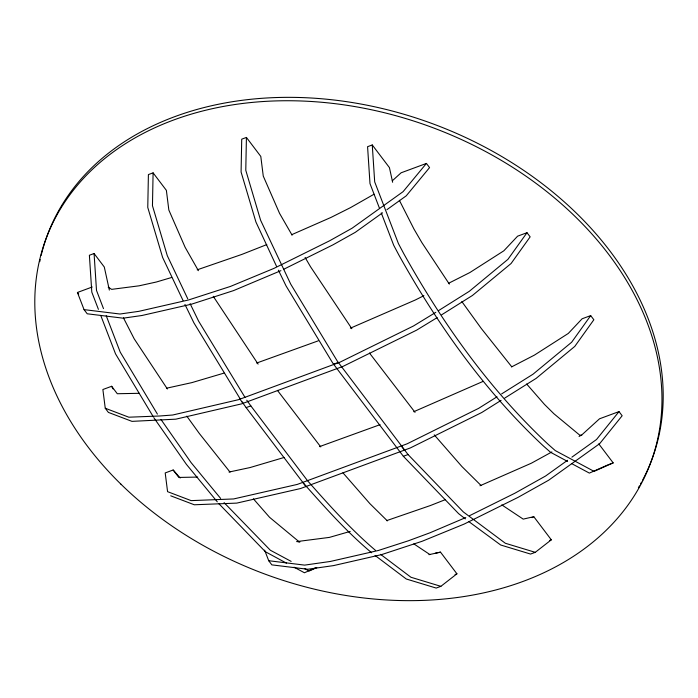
<?xml version="1.0" encoding="UTF-8"?>
<svg xmlns="http://www.w3.org/2000/svg" width="698" height="698" viewBox="0 0 698 698"><rect width="100%" height="100%" fill="white"/><g stroke="black" fill="none" stroke-linecap="round" stroke-linejoin="round"><path stroke-width="1.05" d="M183.059 300.55L162.617 257.44L147.767 207.446L148.404 174.579L153.098 172.851L152.461 205.709L167.302 255.704L187.753 298.814M276.495 266.252L255.93 222.025L241.089 172.031L241.726 139.172L246.42 137.436L245.783 170.295L260.624 220.289L290.717 284.13L337.256 361.032L408.042 454.538L463.315 511.913L505.361 543.271L535.261 552.327L551.315 539.824L533.787 516.686L523.203 519.12L501.775 504.863M441.686 314.781L472.441 295.472L511.084 263.504L530.148 236.858L526.999 232.704L507.926 259.351L469.292 291.319L438.536 310.619M504.785 398.061L536.151 378.377L574.786 346.409L593.85 319.763L590.7 315.601L571.636 342.247L533.002 374.215L501.635 393.899M264.621 550.137L268.713 560.721L271.862 564.874L307.783 569.271L333.469 565.616L381.588 554.613L422.15 541.264L464.126 524.093L518.029 497.377L548.689 480.198L599.669 443.666L622.154 415.755L619.004 411.593L596.52 439.504L571.906 457.146M386.919 209.67L406.253 195.815L429.567 167.59L426.417 163.428L403.104 191.653L352.124 228.185L329.692 240.749L273.93 268.398L230.401 286.45L188.547 299.966L138.762 311.352L119.977 314.021L84.057 309.624L77.426 292.479L92.258 286.991M392.276 180.826L401.097 172.799L426.417 163.428M375.053 555.434L406.28 579L436.18 588.065L440.874 586.329L456.928 573.817L440.499 552.135L435.308 553.217M382.521 212.82L355.273 232.338L332.841 244.911L283.807 269.219M567.518 460.296L545.539 476.036L514.88 493.216L469.641 515.648M435.822 312.32L413.46 325.992L339.978 362.175L238.524 399.684L172.711 415.013L159.894 415.982L128.825 417.203L105.25 408.243L102.876 389.519L111.645 386.282L117.299 393.733L139.286 393.306M437.166 317.616L416.61 330.154L343.128 366.328L241.674 403.845L175.861 419.166L131.974 421.365L108.399 412.405L105.25 408.243M497.028 396.796L478.575 408.374L407.196 443.78L297.331 484.403L233.621 498.948L191.147 500.623L167.572 491.662L165.199 472.939L173.165 469.99L180.206 478.008M501.094 400.373L481.725 412.527L410.345 447.933L300.48 488.556L236.77 503.11L194.297 504.776L170.722 495.816M374.015 194.236L350.44 207.664L330.931 217.453L291.659 234.703M551.874 451.946L531.353 463.21L479.971 485.773M579.061 436.468L581.87 434.863L599.512 418.8L619.004 411.593M532.112 517.646L533.787 516.686M511.582 366.895L534.336 355.16L568.329 333.417L582.115 318.777L590.7 315.601M423.913 295.673L415.258 300.018L350.37 328.191M448.901 283.126L469.841 272.552L503.834 250.809L517.611 236.168L526.999 232.704M280.928 270.649L233.551 290.604L191.697 304.127L141.912 315.505L123.127 318.183L87.206 313.786L84.057 309.624M465.793 517.55L429.872 532.836L408.347 540.802L378.438 550.46L330.311 561.462L304.633 565.118L268.713 560.721M315.897 567.675L304.433 572.761L294.024 567.186M316.77 567.631L309.127 571.025L304.398 568.486M608.49 464.632L589.374 473.104L571.4 463.472M598.771 443.876L613.184 462.896L594.068 471.368L555.276 450.585L548.454 444.582C489.647 389.667 442.794 323.671 403.749 253.627L398.41 243.567L374.686 181.855L372.261 144.957L367.576 146.693L369.992 183.591L379.328 207.873M483.051 381.405L413.766 411.707M266.811 244.588L241.936 254.386L197.194 269.821M445.245 499.681L430.352 505.553L386.596 520.638M380.087 424.654L319.466 446.641M318.218 340.851L256.681 363.03M109.35 290.08L104.29 267.011L94.073 253.522L89.388 255.259L91.804 292.157L98.418 309.354M278.397 270.178L286.023 285.866L332.562 362.768L333.583 364.208L338.277 362.471M242.084 401.926L246.15 407.623L250.835 405.887L307.6 480.791C328.994 505.029 350.867 529.398 375.463 550.356M333.583 364.208L403.348 456.274L408.042 454.538M609.424 464.283L613.184 462.896M455.052 574.515L456.928 573.817M549.439 540.514L551.315 539.824M535.261 552.327L530.567 554.064L500.667 544.998L468.724 521.519M171.673 277.472L156.361 282.009L139.05 285.822L111.654 289.356L108.199 287.175M224.006 373.107L191.854 382.626L166.508 388.219M284.034 457.495L250.085 467.547L229.031 472.049M350.221 531.405L329.421 537.39L296.598 541.622M428.956 554.674L440.499 552.135M197.674 477.074L178.828 477.441L173.165 469.99M581.722 435.255L579.689 435.107L553.915 413.748L544.466 404.395L526.65 383.996M297.906 541.805L299.931 541.953M440.874 586.329L410.965 577.263L380.602 554.36M567.614 461.448L550.591 452.321L543.759 446.319C484.953 391.404 438.108 325.408 399.055 255.355L393.716 245.303L381.274 212.925M291.153 561.393L270.344 550.242L224.067 502.612M286.459 563.129L265.362 551.725L218.692 503.511M413.835 543.873L429.907 554.561M465.357 518.893L458.621 513.649L403.348 456.274M371.624 552.764C346.566 531.78 324.587 506.984 302.906 482.527M299.224 541.875L269.568 517.305L253.374 498.826M387.39 520.9L369.879 503.642L342.954 472.825M481.079 485.511L461.91 466.534L434.235 434.854M415.04 412.335L369.478 353.048M220.638 498.442L191.086 462.6L160.994 419.498M217.314 501.845L186.392 464.336L153.848 417.718M511.756 366.799L481.332 328.531L461.84 301.571M230.017 472.084L199.41 433.598L186.794 416.139M320.757 446.921L277.403 390.348M372.261 144.957L389.423 167.599L392.642 182.283M246.42 137.436L260.79 156.413L263.259 176.071L279.549 213.344L292.104 235.182M401.385 446.109L404.535 450.271M153.098 172.851L166.377 190.371L168.837 210.028L185.127 247.301L198.407 270.693M239.955 399.204L243.105 403.365M246.15 407.623L306.056 486.689M77.426 292.479L78.691 294.137M246.769 400.19L250.835 405.887M351.862 328.706L310.523 266.749L305.113 257.466M258.12 364.112L213.265 296.327M449.338 284.112L421.889 242.634L413.984 229.075L399.352 200.274M167.38 388.978L134.191 338.818L123.441 317.834M245.085 397.502L198.581 321.097L190.109 303.656M240.391 399.239L193.887 322.834L184.944 304.424M157.416 414.115L120.222 352.132L106.218 315.714M153.29 416.785L115.528 353.869L100.748 315.426M111.645 386.282L113.085 388.943M103.496 308.629L96.499 290.42L94.073 253.522M41.147 255.381A322.406 238.463 20.2 0 1 434.077 124.288A322.406 238.463 20.2 0 1 642.579 480.198M641.567 482.091A322.406 238.463 20.2 0 1 640.528 483.976M639.464 485.852A322.406 238.463 20.2 0 1 638.382 487.719M39.742 261.671A322.406 238.463 20.2 0 1 40.187 259.569M120.824 484.08A322.406 238.463 20.2 0 0 649.009 467.075A322.406 238.463 20.2 0 0 275.3 100.931A322.406 238.463 20.2 0 0 120.824 484.08"/></g></svg>
